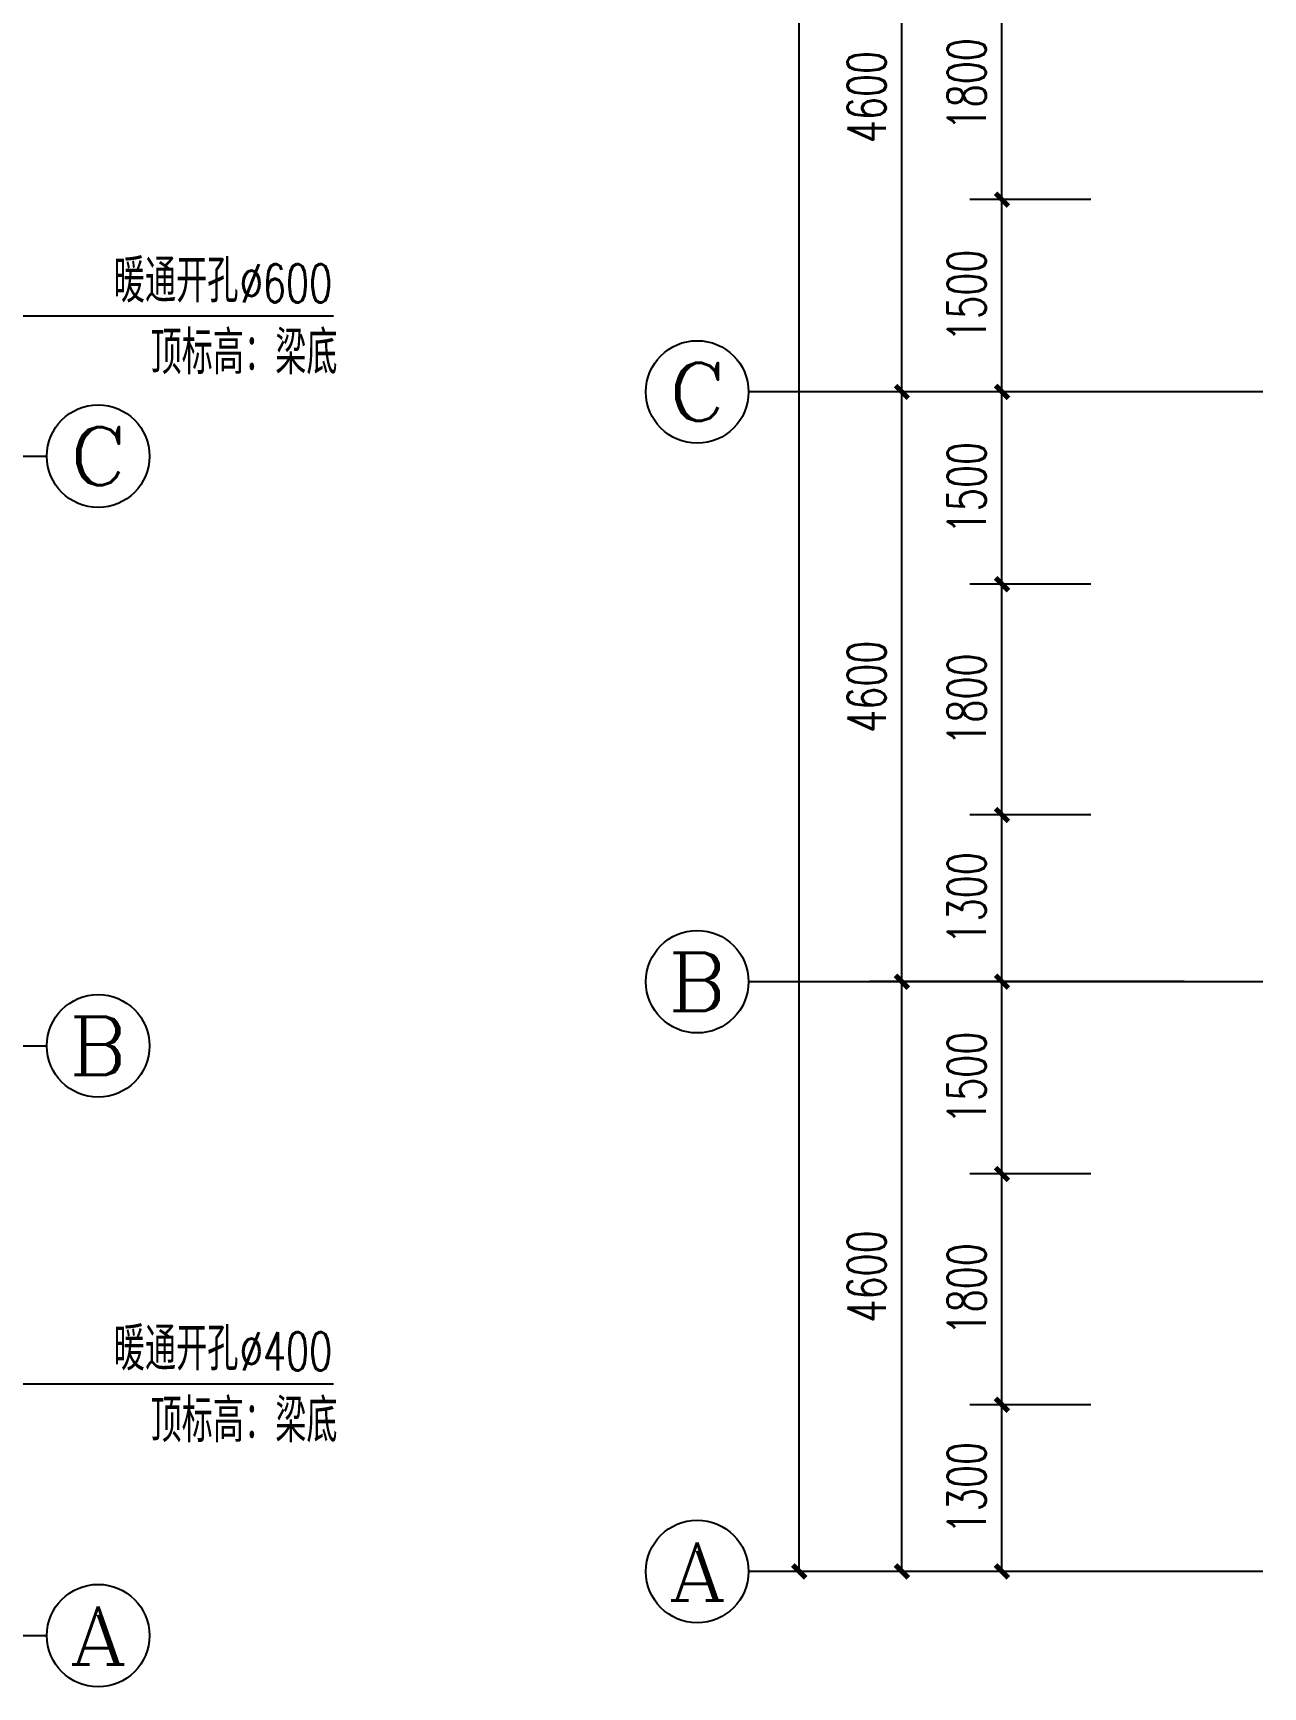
# Model space of a CAD drawing. Header units: millimetres. Extents: x 172649 to 472543, y 238332 to 449264.
# Drawn here: x 235907 to 245495, y 297372 to 310272 of the extents above; entities that cross this region are included whole.
import ezdxf
from ezdxf.enums import TextEntityAlignment as Align

# ---------------------------------------------------------------- set-up
doc = ezdxf.new("R2010")
doc.units = ezdxf.units.MM
doc.header["$LTSCALE"] = 1000
for name, color, linetype in [('AXIS', 3, 'Continuous'), ('AXIS_TEXT', 7, 'Continuous'), ('DIM_LEAD', 3, 'Continuous'), ('PUB_DIM', 3, 'Continuous'), ('PUB_TEXT', 7, 'Continuous')]:
    doc.layers.add(name, color=color, linetype=linetype)
doc.styles.add('_TCH_AXIS', font='COMPLEX', dxfattribs={"bigfont": 'GBCBIG'})
doc.styles.add('_TCH_DIM', font='SIMPLEX', dxfattribs={"bigfont": 'GBCBIG'})
doc.styles.add('_TCH_DIM_T3', font='SIMPLEX', dxfattribs={"width": 0.705882, "bigfont": 'GBCBIG'})
doc.dimstyles.new('_TCH_ARCH&&100', dxfattribs={"dimtxt": 297.5, "dimasz": 100, "dimexe": 250, "dimexo": 300, "dimgap": 126.25, "dimtad": 1, "dimdec": 0, "dimzin": 0, "dimdsep": 46, "dimtxsty": '_TCH_DIM_T3', "dimblk": 'ARCHTICK', "dimcen": 0.09, "dimclrt": 7, "dimazin": 2, "dimtfac": 1, "dimtdec": 0, "dimtix": 1, "dimtmove": 2, "dimatfit": 3, "dimfxl": 1, "dimtolj": 1, "dimtzin": 0, "dimarcsym": 0})

# ---------------------------------------------------------------- blocks, each defined once
blk = doc.blocks.new('_ArchTick')
at = {"color": 0, "linetype": 'ByBlock', "const_width": 0.4}
blk.add_lwpolyline([(-0.5, -0.5), (0.5, 0.5)], dxfattribs=at)
blk = doc.blocks.new('*D540')
at = {"layer": 'DEFPOINTS', "color": 0}
for p in [(243461, 310773), (244455, 310773), (244455, 308973)]:
    blk.add_point(p, dxfattribs=at)
at = {"layer": 'PUB_DIM', "color": 0, "lineweight": -2}
for p, q in [((244155, 310773), (243211, 310773)), ((243461, 308973), (243461, 310773)), ((244155, 308973), (243211, 308973))]:
    blk.add_line(p, q, dxfattribs=at)
at = {"layer": 'PUB_DIM', "color": 0, "lineweight": -2, "xscale": 100, "yscale": 100, "zscale": 100}
for p, rotation in [((243461, 310773), 90), ((243461, 308973), 270)]:
    blk.add_blockref('_ArchTick', p, dxfattribs=dict(at, rotation=rotation))
at = {"layer": 'PUB_DIM', "color": 7, "insert": (243186, 309873), "char_height": 297.5, "attachment_point": 5, "rotation": 90, "style": '_TCH_DIM_T3'}
blk.add_mtext('\\A1;1800', dxfattribs=at)
blk = doc.blocks.new('*D541')
at = {"layer": 'DEFPOINTS', "color": 0}
for p in [(243461, 308973), (244455, 308973), (244455, 307473)]:
    blk.add_point(p, dxfattribs=at)
at = {"layer": 'PUB_DIM', "color": 0, "lineweight": -2}
for p, q in [((244155, 308973), (243211, 308973)), ((243461, 307473), (243461, 308973)), ((244155, 307473), (243211, 307473))]:
    blk.add_line(p, q, dxfattribs=at)
at = {"layer": 'PUB_DIM', "color": 0, "lineweight": -2, "xscale": 100, "yscale": 100, "zscale": 100}
for p, rotation in [((243461, 308973), 90), ((243461, 307473), 270)]:
    blk.add_blockref('_ArchTick', p, dxfattribs=dict(at, rotation=rotation))
at = {"layer": 'PUB_DIM', "color": 7, "insert": (243186, 308223), "char_height": 297.5, "attachment_point": 5, "rotation": 90, "style": '_TCH_DIM_T3'}
blk.add_mtext('\\A1;1500', dxfattribs=at)
blk = doc.blocks.new('*D542')
at = {"layer": 'DEFPOINTS', "color": 0}
for p in [(243461, 307473), (244455, 307473), (244455, 305973)]:
    blk.add_point(p, dxfattribs=at)
at = {"layer": 'PUB_DIM', "color": 0, "lineweight": -2}
for p, q in [((244155, 307473), (243211, 307473)), ((243461, 305973), (243461, 307473)), ((244155, 305973), (243211, 305973))]:
    blk.add_line(p, q, dxfattribs=at)
at = {"layer": 'PUB_DIM', "color": 0, "lineweight": -2, "xscale": 100, "yscale": 100, "zscale": 100}
for p, rotation in [((243461, 307473), 90), ((243461, 305973), 270)]:
    blk.add_blockref('_ArchTick', p, dxfattribs=dict(at, rotation=rotation))
at = {"layer": 'PUB_DIM', "color": 7, "insert": (243186, 306723), "char_height": 297.5, "attachment_point": 5, "rotation": 90, "style": '_TCH_DIM_T3'}
blk.add_mtext('\\A1;1500', dxfattribs=at)
blk = doc.blocks.new('*D543')
at = {"layer": 'DEFPOINTS', "color": 0}
for p in [(243461, 305973), (244455, 305973), (244455, 304173)]:
    blk.add_point(p, dxfattribs=at)
at = {"layer": 'PUB_DIM', "color": 0, "lineweight": -2}
for p, q in [((244155, 305973), (243211, 305973)), ((243461, 304173), (243461, 305973)), ((244155, 304173), (243211, 304173))]:
    blk.add_line(p, q, dxfattribs=at)
at = {"layer": 'PUB_DIM', "color": 0, "lineweight": -2, "xscale": 100, "yscale": 100, "zscale": 100}
for p, rotation in [((243461, 305973), 90), ((243461, 304173), 270)]:
    blk.add_blockref('_ArchTick', p, dxfattribs=dict(at, rotation=rotation))
at = {"layer": 'PUB_DIM', "color": 7, "insert": (243186, 305073), "char_height": 297.5, "attachment_point": 5, "rotation": 90, "style": '_TCH_DIM_T3'}
blk.add_mtext('\\A1;1800', dxfattribs=at)
blk = doc.blocks.new('*D544')
at = {"layer": 'DEFPOINTS', "color": 0}
for p in [(243461, 304173), (244455, 304173), (244455, 302873)]:
    blk.add_point(p, dxfattribs=at)
at = {"layer": 'PUB_DIM', "color": 0, "lineweight": -2}
for p, q in [((244155, 304173), (243211, 304173)), ((243461, 302873), (243461, 304173)), ((244155, 302873), (243211, 302873))]:
    blk.add_line(p, q, dxfattribs=at)
at = {"layer": 'PUB_DIM', "color": 0, "lineweight": -2, "xscale": 100, "yscale": 100, "zscale": 100}
for p, rotation in [((243461, 304173), 90), ((243461, 302873), 270)]:
    blk.add_blockref('_ArchTick', p, dxfattribs=dict(at, rotation=rotation))
at = {"layer": 'PUB_DIM', "color": 7, "insert": (243186, 303523), "char_height": 297.5, "attachment_point": 5, "rotation": 90, "style": '_TCH_DIM_T3'}
blk.add_mtext('\\A1;1300', dxfattribs=at)
blk = doc.blocks.new('*D545')
at = {"layer": 'DEFPOINTS', "color": 0}
for p in [(243461, 302873), (244455, 302873), (244455, 301373)]:
    blk.add_point(p, dxfattribs=at)
at = {"layer": 'PUB_DIM', "color": 0, "lineweight": -2}
for p, q in [((244155, 302873), (243211, 302873)), ((243461, 301373), (243461, 302873)), ((244155, 301373), (243211, 301373))]:
    blk.add_line(p, q, dxfattribs=at)
at = {"layer": 'PUB_DIM', "color": 0, "lineweight": -2, "xscale": 100, "yscale": 100, "zscale": 100}
for p, rotation in [((243461, 302873), 90), ((243461, 301373), 270)]:
    blk.add_blockref('_ArchTick', p, dxfattribs=dict(at, rotation=rotation))
at = {"layer": 'PUB_DIM', "color": 7, "insert": (243186, 302123), "char_height": 297.5, "attachment_point": 5, "rotation": 90, "style": '_TCH_DIM_T3'}
blk.add_mtext('\\A1;1500', dxfattribs=at)
blk = doc.blocks.new('*D546')
at = {"layer": 'DEFPOINTS', "color": 0}
for p in [(243461, 301373), (244455, 301373), (244455, 299573)]:
    blk.add_point(p, dxfattribs=at)
at = {"layer": 'PUB_DIM', "color": 0, "lineweight": -2}
for p, q in [((244155, 301373), (243211, 301373)), ((243461, 299573), (243461, 301373)), ((244155, 299573), (243211, 299573))]:
    blk.add_line(p, q, dxfattribs=at)
at = {"layer": 'PUB_DIM', "color": 0, "lineweight": -2, "xscale": 100, "yscale": 100, "zscale": 100}
for p, rotation in [((243461, 301373), 90), ((243461, 299573), 270)]:
    blk.add_blockref('_ArchTick', p, dxfattribs=dict(at, rotation=rotation))
at = {"layer": 'PUB_DIM', "color": 7, "insert": (243186, 300473), "char_height": 297.5, "attachment_point": 5, "rotation": 90, "style": '_TCH_DIM_T3'}
blk.add_mtext('\\A1;1800', dxfattribs=at)
blk = doc.blocks.new('*D547')
at = {"layer": 'DEFPOINTS', "color": 0}
for p in [(243461, 299573), (244455, 299573), (244455, 298273)]:
    blk.add_point(p, dxfattribs=at)
at = {"layer": 'PUB_DIM', "color": 0, "lineweight": -2}
for p, q in [((244155, 299573), (243211, 299573)), ((243461, 298273), (243461, 299573)), ((244155, 298273), (243211, 298273))]:
    blk.add_line(p, q, dxfattribs=at)
at = {"layer": 'PUB_DIM', "color": 0, "lineweight": -2, "xscale": 100, "yscale": 100, "zscale": 100}
for p, rotation in [((243461, 299573), 90), ((243461, 298273), 270)]:
    blk.add_blockref('_ArchTick', p, dxfattribs=dict(at, rotation=rotation))
at = {"layer": 'PUB_DIM', "color": 7, "insert": (243186, 298923), "char_height": 297.5, "attachment_point": 5, "rotation": 90, "style": '_TCH_DIM_T3'}
blk.add_mtext('\\A1;1300', dxfattribs=at)
blk = doc.blocks.new('*D581')
at = {"layer": 'AXIS', "color": 0, "lineweight": -2}
for p, q in [((244881, 312073), (242431, 312073)), ((242681, 307473), (242681, 312073)), ((244881, 307473), (242431, 307473))]:
    blk.add_line(p, q, dxfattribs=at)
at = {"layer": 'DEFPOINTS', "color": 0}
for p in [(242681, 312073), (245181, 312073), (245181, 307473)]:
    blk.add_point(p, dxfattribs=at)
at = {"layer": 'AXIS', "color": 0, "lineweight": -2, "xscale": 100, "yscale": 100, "zscale": 100}
for p, rotation in [((242681, 312073), 90), ((242681, 307473), 270)]:
    blk.add_blockref('_ArchTick', p, dxfattribs=dict(at, rotation=rotation))
at = {"layer": 'AXIS', "color": 7, "insert": (242406, 309773), "char_height": 297.5, "attachment_point": 5, "rotation": 90, "style": '_TCH_DIM_T3'}
blk.add_mtext('\\A1;4600', dxfattribs=at)
blk = doc.blocks.new('*D582')
at = {"layer": 'AXIS', "color": 0, "lineweight": -2}
for p, q in [((244881, 307473), (242431, 307473)), ((242681, 302873), (242681, 307473)), ((244881, 302873), (242431, 302873))]:
    blk.add_line(p, q, dxfattribs=at)
at = {"layer": 'DEFPOINTS', "color": 0}
for p in [(242681, 307473), (245181, 307473), (245181, 302873)]:
    blk.add_point(p, dxfattribs=at)
at = {"layer": 'AXIS', "color": 0, "lineweight": -2, "xscale": 100, "yscale": 100, "zscale": 100}
for p, rotation in [((242681, 307473), 90), ((242681, 302873), 270)]:
    blk.add_blockref('_ArchTick', p, dxfattribs=dict(at, rotation=rotation))
at = {"layer": 'AXIS', "color": 7, "insert": (242406, 305173), "char_height": 297.5, "attachment_point": 5, "rotation": 90, "style": '_TCH_DIM_T3'}
blk.add_mtext('\\A1;4600', dxfattribs=at)
blk = doc.blocks.new('*D583')
at = {"layer": 'AXIS', "color": 0, "lineweight": -2}
for p, q in [((244881, 302873), (242431, 302873)), ((242681, 298273), (242681, 302873)), ((244881, 298273), (242431, 298273))]:
    blk.add_line(p, q, dxfattribs=at)
at = {"layer": 'DEFPOINTS', "color": 0}
for p in [(242681, 302873), (245181, 302873), (245181, 298273)]:
    blk.add_point(p, dxfattribs=at)
at = {"layer": 'AXIS', "color": 0, "lineweight": -2, "xscale": 100, "yscale": 100, "zscale": 100}
for p, rotation in [((242681, 302873), 90), ((242681, 298273), 270)]:
    blk.add_blockref('_ArchTick', p, dxfattribs=dict(at, rotation=rotation))
at = {"layer": 'AXIS', "color": 7, "insert": (242406, 300573), "char_height": 297.5, "attachment_point": 5, "rotation": 90, "style": '_TCH_DIM_T3'}
blk.add_mtext('\\A1;4600', dxfattribs=at)
blk = doc.blocks.new('*D584')
at = {"layer": 'AXIS', "color": 0, "lineweight": -2}
for p, q in [((244881, 328273), (241631, 328273)), ((241881, 298273), (241881, 328273)), ((244881, 298273), (241631, 298273))]:
    blk.add_line(p, q, dxfattribs=at)
at = {"layer": 'DEFPOINTS', "color": 0}
for p in [(241881, 328273), (245181, 328273), (245181, 298273)]:
    blk.add_point(p, dxfattribs=at)
at = {"layer": 'AXIS', "color": 0, "lineweight": -2, "xscale": 100, "yscale": 100, "zscale": 100}
for p, rotation in [((241881, 328273), 90), ((241881, 298273), 270)]:
    blk.add_blockref('_ArchTick', p, dxfattribs=dict(at, rotation=rotation))
at = {"layer": 'AXIS', "color": 7, "insert": (241606, 313273), "char_height": 297.5, "attachment_point": 5, "rotation": 90, "style": '_TCH_DIM_T3'}
blk.add_mtext('\\A1;30000', dxfattribs=at)

msp = doc.modelspace()

# ---------------------------------------------------------------- linework, layer by layer
at = {"layer": 'AXIS'}
for p, q in [((245495.5, 307472.7), (241485.2, 307472.7)), ((232014.7, 306971.9), (236014.7, 306971.9)), ((245495.5, 302872.7), (241485.2, 302872.7)), ((232014.7, 302371.9), (236014.7, 302371.9)), ((245495.5, 298272.7), (241485.2, 298272.7)), ((232014.7, 297771.9), (236014.7, 297771.9))]:
    msp.add_line(p, q, dxfattribs=at)
for centre in [(241085.2, 307472.7), (236414.7, 306971.9), (241085.2, 302872.7), (236414.7, 302371.9), (241085.2, 298272.7), (236414.7, 297771.9)]:
    msp.add_circle(centre, 400, dxfattribs=at)
at = {"layer": 'DIM_LEAD'}
for p, q in [((235799.6, 308065.9), (238248.8, 308065.9)), ((235799.6, 299735.6), (238248.8, 299735.6))]:
    msp.add_line(p, q, dxfattribs=at)

# ---------------------------------------------------------------- texts
at = {"layer": 'AXIS_TEXT', "style": '_TCH_AXIS'}
for s, width, p, p2 in [('C', 1.4, (240858.9, 307246.5), (241311.5, 307246.5)), ('C', 1.4, (236188.4, 306745.7), (236641, 306745.7)), ('B', 1.235294, (240858.9, 302646.5), (241311.5, 302646.5)), ('B', 1.235294, (236188.4, 302145.7), (236641, 302145.7)), ('A', 1.166667, (240858.9, 298046.5), (241311.5, 298046.5)), ('A', 1.166667, (236188.4, 297545.7), (236641, 297545.7))]:
    msp.add_text(s, height=452.5, dxfattribs=dict(at, width=width)).set_placement(p, p2, align=Align.FIT)
at = {"layer": 'PUB_TEXT', "style": '_TCH_DIM'}
for s, p in [('暖通开孔', (236535.8, 308170.9)), ('顶标高：梁底', (236822.7, 307610.9)), ('暖通开孔', (236535.8, 299840.6)), ('顶标高：梁底', (236822.7, 299280.6))]:
    msp.add_text(s, height=337.59, dxfattribs=at).set_placement(p)
at = {"layer": 'PUB_TEXT', "style": '_TCH_DIM', "width": 0.705882}
for s, p in [('%%c600', (237518.8, 308170.9)), ('%%c400', (237518.8, 299840.6))]:
    msp.add_text(s, height=297.5, dxfattribs=at).set_placement(p)

# ---------------------------------------------------------------- dimensions: what is measured, and where the dimension line sits
at = {"layer": 'AXIS'}
for p1, p2, distance, text, picture, middle in [((245180.5, 298272.7), (245180.5, 328272.7), 3300, '30000', '*D584', (241605.5, 313272.7)), ((245180.5, 307472.7), (245180.5, 312072.7), 2500, '4600', '*D581', (242405.5, 309772.7)), ((245180.5, 302872.7), (245180.5, 307472.7), 2500, '4600', '*D582', (242405.5, 305172.7)), ((245180.5, 298272.7), (245180.5, 302872.7), 2500, '4600', '*D583', (242405.5, 300572.7))]:
    dim = msp.add_aligned_dim(p1=p1, p2=p2, distance=distance, text=text, dimstyle='_TCH_ARCH&&100', dxfattribs=at)
    dim.commit()
    dim.dimension.update_dxf_attribs({"geometry": picture, "text_midpoint": middle})
at = {"layer": 'PUB_DIM'}
for p1, p2, text, picture, middle in [((244454.9, 308972.7), (244454.9, 310772.7), '1800', '*D540', (243186, 309872.7)), ((244454.9, 307472.7), (244454.9, 308972.7), '1500', '*D541', (243186, 308222.7)), ((244454.9, 305972.7), (244454.9, 307472.7), '1500', '*D542', (243186, 306722.7)), ((244454.9, 304172.7), (244454.9, 305972.7), '1800', '*D543', (243186, 305072.7)), ((244454.9, 302872.7), (244454.9, 304172.7), '1300', '*D544', (243186, 303522.7)), ((244454.9, 301372.7), (244454.9, 302872.7), '1500', '*D545', (243186, 302122.7)), ((244454.9, 299572.7), (244454.9, 301372.7), '1800', '*D546', (243186, 300472.7)), ((244454.9, 298272.7), (244454.9, 299572.7), '1300', '*D547', (243186, 298922.7))]:
    dim = msp.add_aligned_dim(p1=p1, p2=p2, distance=993.9, text=text, dimstyle='_TCH_ARCH&&100', dxfattribs=at)
    dim.commit()
    dim.dimension.update_dxf_attribs({"geometry": picture, "text_midpoint": middle})

doc.saveas('drawing.dxf')
